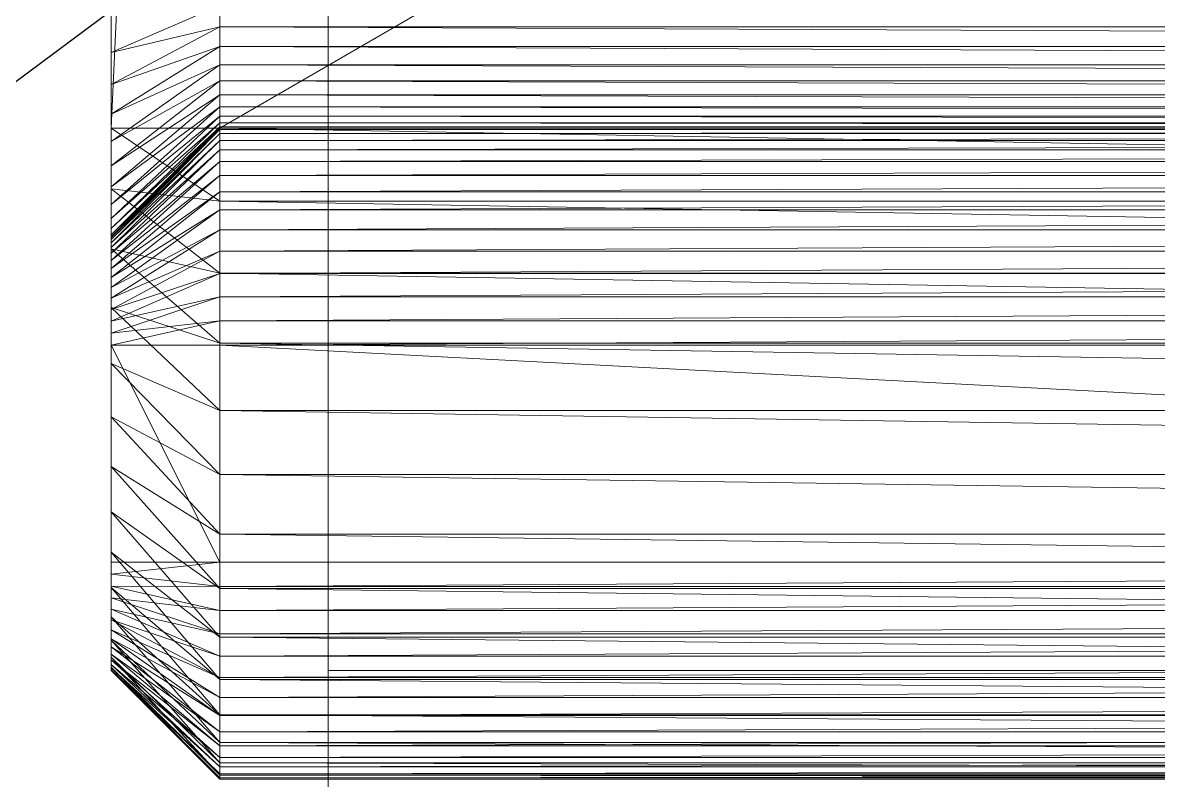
# Model space of a CAD drawing. Header units: millimetres. Extents: x 0 to 420, y 0 to 297.
# Drawn here: x 79.824 to 80.478, y 259.859 to 260.295 of the extents above; entities that cross this region are included whole.
import ezdxf

# ---------------------------------------------------------------- set-up
doc = ezdxf.new("R2010")
doc.units = ezdxf.units.MM
doc.layers.add('1', color=7, linetype='Continuous', true_color=0xffffff)
doc.layers.add('171', color=7, linetype='Continuous', true_color=0xffffff)
doc.dimstyles.get("Standard").update_dxf_attribs({"dimtxt": 0.18, "dimasz": 0.18, "dimexe": 0.18, "dimexo": 0.0625, "dimgap": 0.09, "dimtad": 0, "dimtih": 1, "dimtoh": 1, "dimdec": 4, "dimzin": 0, "dimdsep": 46, "dimtxsty": 'Standard', "dimcen": 0.09, "dimadec": 0, "dimazin": 0, "dimtfac": 1, "dimtdec": 4, "dimtofl": 0, "dimtmove": 0, "dimatfit": 3, "dimfxl": 1, "dimtolj": 1, "dimtzin": 0, "dimarcsym": 0})

msp = doc.modelspace()

# ---------------------------------------------------------------- linework, layer by layer
at = {"layer": '1', "color": 3, "linetype": 'Continuous', "lineweight": 18}
for p, q in [((79.875, 261.60937), (79.875, 260.23437)), ((79.875, 260.23437), (79.875, 261.60937)), ((79.9375, 261.60937), (79.875, 260.23437)), ((79.875, 260.23437), (79.9375, 261.60937)), ((79.9375, 260.23437), (79.9375, 261.60937)), ((82.3125, 261.60937), (79.9375, 260.23437)), ((79.9375, 260.23437), (82.3125, 261.60937)), ((79.9375, 261.60937), (79.9375, 260.23437)), ((79.875, 260.23437), (79.875, 261.06584)), ((79.875, 261.06584), (79.875, 260.23437)), ((79.875, 260.23437), (79.875, 261.02289)), ((79.875, 261.02289), (79.875, 260.23437)), ((79.875, 260.23437), (79.875, 260.98112)), ((79.875, 260.19939), (79.875, 260.98112)), ((79.875, 260.98112), (79.875, 260.23437)), ((79.875, 260.16484), (79.875, 260.98112)), ((79.875, 260.98112), (79.875, 260.19939)), ((79.875, 260.13116), (79.875, 260.98112)), ((79.875, 260.98112), (79.875, 260.16484)), ((79.875, 260.09879), (79.875, 260.98112)), ((79.875, 260.98112), (79.875, 260.13116)), ((79.875, 260.98112), (79.875, 260.06811)), ((79.875, 260.06811), (79.875, 260.98112)), ((79.875, 260.98112), (79.875, 260.09879)), ((79.875, 260.94108), (79.875, 260.27802)), ((79.875, 260.94108), (79.875, 260.25962)), ((79.875, 260.27802), (79.875, 260.94108)), ((79.875, 260.94108), (79.875, 260.24247)), ((79.875, 260.25962), (79.875, 260.94108)), ((79.875, 260.24247), (79.875, 260.94108)), ((79.875, 260.06811), (79.875, 260.94108)), ((79.875, 260.03953), (79.875, 260.94108)), ((79.875, 260.94108), (79.875, 260.06811)), ((79.875, 260.0134), (79.875, 260.94108)), ((79.875, 260.94108), (79.875, 260.03953)), ((79.875, 259.99005), (79.875, 260.94108)), ((79.875, 260.94108), (79.875, 260.0134)), ((79.875, 259.96977), (79.875, 260.94108)), ((79.875, 260.94108), (79.875, 259.99005)), ((79.875, 259.95282), (79.875, 260.94108)), ((79.875, 260.94108), (79.875, 259.96977)), ((79.875, 259.93941), (79.875, 260.94108)), ((79.875, 260.94108), (79.875, 259.95282)), ((79.875, 259.92971), (79.875, 260.94108)), ((79.875, 260.94108), (79.875, 259.93941)), ((79.875, 259.92384), (79.875, 260.94108)), ((79.875, 260.94108), (79.875, 259.92971)), ((79.875, 260.94108), (79.875, 259.92384)), ((79.875, 260.90331), (79.875, 260.24247)), ((79.875, 259.92384), (79.875, 260.90331)), ((79.875, 259.92187), (79.875, 260.90331)), ((79.875, 260.90331), (79.875, 259.92384)), ((79.875, 260.90331), (79.875, 259.92187)), ((79.875, 260.90331), (79.875, 259.92187)), ((79.875, 260.24247), (79.875, 260.90331)), ((79.875, 259.92187), (79.875, 260.90331)), ((79.875, 259.92187), (79.875, 260.86833)), ((79.875, 260.86833), (79.875, 259.92187)), ((79.875, 260.86833), (79.875, 259.92187)), ((79.875, 259.92187), (79.875, 260.86833)), ((79.875, 259.92187), (79.875, 260.83661)), ((79.875, 260.83661), (79.875, 259.92187)), ((79.875, 259.92187), (79.875, 260.83661)), ((79.875, 260.83661), (79.875, 259.92187)), ((79.875, 259.92187), (79.875, 260.80858)), ((79.875, 260.80858), (79.875, 259.92187)), ((79.875, 259.92187), (79.875, 260.80858)), ((79.875, 260.80858), (79.875, 259.92187)), ((79.875, 259.92187), (79.875, 260.78462)), ((79.875, 260.78462), (79.875, 259.92187)), ((79.875, 259.92187), (79.875, 260.78462)), ((79.875, 260.78462), (79.875, 259.92187)), ((79.875, 259.92187), (79.875, 260.76504)), ((79.875, 260.76504), (79.875, 259.92187)), ((79.875, 259.92187), (79.875, 260.76504)), ((79.875, 260.76504), (79.875, 259.92187)), ((79.875, 260.75013), (79.875, 259.92187)), ((79.875, 259.92187), (79.875, 260.75013)), ((79.875, 260.75013), (79.875, 259.92187)), ((79.875, 259.92187), (79.875, 260.75013)), ((79.875, 259.92187), (79.875, 260.74007)), ((79.875, 260.74007), (79.875, 259.92187)), ((79.875, 259.92187), (79.875, 260.74007)), ((79.875, 260.74007), (79.875, 259.92187)), ((79.875, 259.92187), (79.875, 260.73501)), ((79.875, 259.92187), (79.875, 260.73501)), ((79.875, 260.73501), (79.875, 259.92187)), ((79.875, 259.92187), (79.875, 260.73501)), ((79.875, 260.73501), (79.875, 259.92187)), ((79.875, 260.73501), (79.875, 259.92187)), ((79.9375, 260.30514), (79.875, 260.27802)), ((79.875, 260.27802), (79.9375, 260.30514)), ((79.9375, 260.30514), (79.9375, 260.29287)), ((79.9375, 260.29287), (79.9375, 260.30514)), ((79.875, 260.29745), (79.875, 260.27802)), ((79.875, 260.27802), (79.875, 260.29745)), ((79.875, 260.27802), (79.9375, 260.29287)), ((79.9375, 260.29287), (79.875, 260.25962)), ((79.875, 260.25962), (79.9375, 260.29287)), ((79.9375, 260.29287), (79.875, 260.27802)), ((79.9375, 260.29287), (82.3125, 260.29287)), ((79.9375, 260.29287), (82.3125, 260.28144)), ((82.3125, 260.29287), (79.9375, 260.29287)), ((79.9375, 260.29287), (79.9375, 260.28144)), ((82.3125, 260.28144), (79.9375, 260.29287)), ((79.9375, 260.28144), (79.9375, 260.29287)), ((79.875, 260.25962), (79.9375, 260.28144)), ((79.9375, 260.28144), (79.875, 260.24247)), ((79.875, 260.24247), (79.9375, 260.28144)), ((79.9375, 260.28144), (79.875, 260.25962)), ((79.9375, 260.28144), (82.3125, 260.28144)), ((79.9375, 260.28144), (82.3125, 260.27099)), ((82.3125, 260.28144), (79.9375, 260.28144)), ((79.9375, 260.28144), (79.9375, 260.27099)), ((82.3125, 260.27099), (79.9375, 260.28144)), ((79.9375, 260.27099), (79.9375, 260.28144)), ((79.875, 260.27802), (79.875, 260.25962)), ((79.875, 260.25962), (79.875, 260.27802)), ((79.875, 260.24247), (79.9375, 260.27099)), ((79.9375, 260.27099), (79.875, 260.22679)), ((79.875, 260.22679), (79.9375, 260.27099)), ((79.9375, 260.27099), (79.875, 260.24247)), ((79.9375, 260.27099), (82.3125, 260.27099)), ((79.9375, 260.27099), (82.3125, 260.26165)), ((82.3125, 260.27099), (79.9375, 260.27099)), ((79.9375, 260.27099), (79.9375, 260.26165)), ((82.3125, 260.26165), (79.9375, 260.27099)), ((79.9375, 260.26165), (79.9375, 260.27099)), ((79.875, 260.22679), (79.9375, 260.26165)), ((79.9375, 260.26165), (79.875, 260.21278)), ((79.875, 260.21278), (79.9375, 260.26165)), ((79.9375, 260.26165), (79.875, 260.22679)), ((79.9375, 260.26165), (82.3125, 260.26165)), ((79.9375, 260.26165), (82.3125, 260.25353)), ((82.3125, 260.26165), (79.9375, 260.26165)), ((79.9375, 260.26165), (79.9375, 260.25353)), ((82.3125, 260.25353), (79.9375, 260.26165)), ((79.9375, 260.25353), (79.9375, 260.26165)), ((79.875, 260.25962), (79.875, 260.24247)), ((79.875, 260.24247), (79.875, 260.25962)), ((79.875, 260.21278), (79.9375, 260.25353)), ((79.9375, 260.25353), (79.875, 260.20061)), ((79.875, 260.20061), (79.9375, 260.25353)), ((79.9375, 260.25353), (79.875, 260.21278)), ((79.9375, 260.25353), (82.3125, 260.25353)), ((79.9375, 260.25353), (82.3125, 260.24675)), ((82.3125, 260.25353), (79.9375, 260.25353)), ((79.9375, 260.25353), (79.9375, 260.24675)), ((82.3125, 260.24675), (79.9375, 260.25353)), ((79.9375, 260.24675), (79.9375, 260.25353)), ((79.875, 260.20061), (79.9375, 260.24675)), ((79.9375, 260.24675), (79.875, 260.19044)), ((79.875, 260.19044), (79.9375, 260.24675)), ((79.9375, 260.24675), (79.875, 260.20061)), ((79.875, 260.24247), (79.875, 260.22679)), ((79.875, 259.92187), (79.875, 260.24247)), ((79.875, 260.24247), (79.875, 259.92187)), ((79.875, 260.22679), (79.875, 260.24247)), ((79.875, 260.19044), (79.9375, 260.24139)), ((79.9375, 260.24139), (79.875, 260.1824)), ((79.875, 260.1824), (79.9375, 260.24139)), ((79.9375, 260.24139), (79.875, 260.19044)), ((79.9375, 260.24675), (82.3125, 260.24675)), ((79.9375, 260.24675), (82.3125, 260.24139)), ((82.3125, 260.24675), (79.9375, 260.24675)), ((79.9375, 260.24675), (79.9375, 260.24139)), ((82.3125, 260.24139), (79.9375, 260.24675)), ((79.9375, 260.24139), (79.9375, 260.24675)), ((79.9375, 260.24139), (82.3125, 260.24139)), ((79.9375, 260.24139), (82.3125, 260.23751)), ((82.3125, 260.24139), (79.9375, 260.24139)), ((79.9375, 260.24139), (79.9375, 260.23751)), ((82.3125, 260.23751), (79.9375, 260.24139)), ((79.9375, 260.23751), (79.9375, 260.24139)), ((79.875, 260.1824), (79.9375, 260.23751)), ((79.9375, 260.23751), (79.875, 260.17658)), ((79.875, 260.17658), (79.9375, 260.23751)), ((79.9375, 260.23751), (79.875, 260.1824)), ((79.875, 260.17658), (79.9375, 260.23516)), ((79.9375, 260.23516), (79.875, 260.17305)), ((79.875, 260.17305), (79.9375, 260.23516)), ((79.9375, 260.23516), (79.875, 260.17658)), ((79.9375, 260.23751), (82.3125, 260.23751)), ((79.9375, 260.23751), (82.3125, 260.23516)), ((82.3125, 260.23751), (79.9375, 260.23751)), ((79.9375, 260.23751), (79.9375, 260.23516)), ((82.3125, 260.23516), (79.9375, 260.23751)), ((79.9375, 260.23516), (79.9375, 260.23751)), ((79.9375, 260.23516), (82.3125, 260.23516)), ((79.9375, 260.23516), (82.3125, 260.23437)), ((82.3125, 260.23516), (79.9375, 260.23516)), ((79.9375, 260.23516), (79.9375, 260.23437)), ((82.3125, 260.23437), (79.9375, 260.23516)), ((79.9375, 260.23437), (79.9375, 260.23516)), ((79.9375, 260.23437), (79.875, 260.23437)), ((79.875, 260.23437), (79.875, 260.19939)), ((79.875, 260.23437), (79.9375, 260.19239)), ((79.875, 260.19939), (79.875, 260.23437)), ((79.9375, 260.19239), (79.875, 260.23437)), ((79.875, 260.23437), (79.9375, 260.23437)), ((79.875, 260.17305), (79.9375, 260.23437)), ((79.875, 260.17187), (79.9375, 260.23437)), ((79.9375, 260.23437), (79.875, 260.17187)), ((79.875, 260.17187), (79.9375, 260.23437)), ((79.9375, 260.23437), (79.875, 260.17187)), ((79.875, 260.17187), (79.9375, 260.23437)), ((79.9375, 260.23437), (79.875, 260.17305)), ((79.875, 260.17148), (79.9375, 260.23437)), ((79.9375, 260.23437), (79.875, 260.17187)), ((79.9375, 260.23437), (79.875, 260.17148)), ((79.875, 260.17148), (79.9375, 260.23359)), ((79.875, 260.17031), (79.9375, 260.23359)), ((79.9375, 260.23359), (79.875, 260.17148)), ((79.9375, 260.23359), (79.875, 260.17031)), ((79.875, 260.17031), (79.9375, 260.23124)), ((79.875, 260.16837), (79.9375, 260.23124)), ((79.9375, 260.23124), (79.875, 260.17031)), ((79.9375, 260.23124), (79.875, 260.16837)), ((82.3125, 260.23437), (79.9375, 260.23437)), ((79.9375, 260.23437), (82.3125, 260.23437)), ((79.9375, 260.23437), (80.85, 260.23437)), ((80.85186, 260.23437), (79.9375, 260.23437)), ((79.9375, 260.23437), (80.85186, 260.23437)), ((80.85, 260.23437), (79.9375, 260.23437)), ((79.9375, 260.23437), (80.9875, 260.23437)), ((81.01608, 260.23437), (79.9375, 260.23437)), ((79.9375, 260.23437), (80.96078, 260.23437)), ((80.9875, 260.23437), (79.9375, 260.23437)), ((79.9375, 260.23437), (80.93628, 260.23437)), ((80.96078, 260.23437), (79.9375, 260.23437)), ((79.9375, 260.23437), (80.91434, 260.23437)), ((80.93628, 260.23437), (79.9375, 260.23437)), ((79.9375, 260.23437), (80.89524, 260.23437)), ((80.91434, 260.23437), (79.9375, 260.23437)), ((79.9375, 260.23437), (80.87925, 260.23437)), ((80.89524, 260.23437), (79.9375, 260.23437)), ((79.9375, 260.23437), (80.86658, 260.23437)), ((80.87925, 260.23437), (79.9375, 260.23437)), ((79.9375, 260.23437), (80.85741, 260.23437)), ((80.86658, 260.23437), (79.9375, 260.23437)), ((79.9375, 260.23437), (80.85186, 260.23437)), ((80.85741, 260.23437), (79.9375, 260.23437)), ((79.9375, 260.23437), (81.10901, 260.23437)), ((82.3125, 260.23437), (79.9375, 260.23437)), ((79.9375, 260.23437), (81.07725, 260.23437)), ((81.10901, 260.23437), (79.9375, 260.23437)), ((79.9375, 260.23437), (81.04613, 260.23437)), ((81.07725, 260.23437), (79.9375, 260.23437)), ((79.9375, 260.23437), (81.01608, 260.23437)), ((81.04613, 260.23437), (79.9375, 260.23437)), ((79.9375, 260.23437), (80.89524, 260.23437)), ((80.87925, 260.23437), (79.9375, 260.23437)), ((79.9375, 260.23437), (80.91434, 260.23437)), ((80.89524, 260.23437), (79.9375, 260.23437)), ((79.9375, 260.23437), (80.93628, 260.23437)), ((80.91434, 260.23437), (79.9375, 260.23437)), ((79.9375, 260.23437), (80.96078, 260.23437)), ((80.93628, 260.23437), (79.9375, 260.23437)), ((79.9375, 260.23437), (80.9875, 260.23437)), ((80.96078, 260.23437), (79.9375, 260.23437)), ((79.9375, 260.23437), (81.01608, 260.23437)), ((80.9875, 260.23437), (79.9375, 260.23437)), ((79.9375, 260.23437), (80.85186, 260.23437)), ((80.85186, 260.23437), (79.9375, 260.23437)), ((79.9375, 260.23437), (80.85741, 260.23437)), ((80.85186, 260.23437), (79.9375, 260.23437)), ((79.9375, 260.23437), (80.86658, 260.23437)), ((80.85741, 260.23437), (79.9375, 260.23437)), ((79.9375, 260.23437), (80.87925, 260.23437)), ((80.86658, 260.23437), (79.9375, 260.23437)), ((79.9375, 260.23437), (81.04613, 260.23437)), ((81.01608, 260.23437), (79.9375, 260.23437)), ((79.9375, 260.23437), (81.07725, 260.23437)), ((81.04613, 260.23437), (79.9375, 260.23437)), ((79.9375, 260.23437), (81.10901, 260.23437)), ((81.07725, 260.23437), (79.9375, 260.23437)), ((79.9375, 260.23437), (81.125, 260.23437)), ((81.10901, 260.23437), (79.9375, 260.23437)), ((79.9375, 260.23437), (82.3125, 260.23437)), ((81.125, 260.23437), (79.9375, 260.23437)), ((82.3125, 260.23437), (79.9375, 260.23359)), ((79.9375, 260.23359), (82.3125, 260.23437)), ((79.9375, 260.23437), (79.9375, 260.23359)), ((82.3125, 260.23437), (79.9375, 260.23437)), ((82.3125, 260.19239), (79.9375, 260.23437)), ((79.9375, 260.23437), (82.3125, 260.23437)), ((79.9375, 260.23437), (79.9375, 260.19239)), ((79.9375, 260.19239), (79.9375, 260.23437)), ((79.9375, 260.23437), (82.3125, 260.19239)), ((79.9375, 260.23359), (79.9375, 260.23437)), ((79.9375, 260.23359), (82.3125, 260.23359)), ((82.3125, 260.23359), (79.9375, 260.23124)), ((79.9375, 260.23124), (82.3125, 260.23359)), ((79.9375, 260.23359), (79.9375, 260.23124)), ((82.3125, 260.23359), (79.9375, 260.23359)), ((79.9375, 260.23124), (79.9375, 260.23359)), ((79.9375, 260.23124), (82.3125, 260.23124)), ((82.3125, 260.23124), (79.9375, 260.22736)), ((79.9375, 260.22736), (82.3125, 260.23124)), ((79.9375, 260.23124), (79.9375, 260.22736)), ((82.3125, 260.23124), (79.9375, 260.23124)), ((79.9375, 260.22736), (79.9375, 260.23124)), ((79.875, 260.16837), (79.9375, 260.22736)), ((79.875, 260.16569), (79.9375, 260.22736)), ((79.9375, 260.22736), (79.875, 260.16837)), ((79.9375, 260.22736), (79.875, 260.16569)), ((79.875, 260.22679), (79.875, 260.21278)), ((79.875, 259.92187), (79.875, 260.22679)), ((79.875, 260.22679), (79.875, 259.92187)), ((79.875, 260.21278), (79.875, 260.22679)), ((79.875, 260.16569), (79.9375, 260.222)), ((79.875, 260.1623), (79.9375, 260.222)), ((79.9375, 260.222), (79.875, 260.16569)), ((79.9375, 260.222), (79.875, 260.1623)), ((79.9375, 260.22736), (82.3125, 260.22736)), ((82.3125, 260.22736), (79.9375, 260.222)), ((79.9375, 260.222), (82.3125, 260.22736)), ((79.9375, 260.22736), (79.9375, 260.222)), ((82.3125, 260.22736), (79.9375, 260.22736)), ((79.9375, 260.222), (79.9375, 260.22736)), ((79.9375, 260.222), (82.3125, 260.222)), ((82.3125, 260.222), (79.9375, 260.21522)), ((79.9375, 260.21522), (82.3125, 260.222)), ((79.9375, 260.222), (79.9375, 260.21522)), ((82.3125, 260.222), (79.9375, 260.222)), ((79.9375, 260.21522), (79.9375, 260.222)), ((79.875, 260.1623), (79.9375, 260.21522)), ((79.875, 260.15824), (79.9375, 260.21522)), ((79.9375, 260.21522), (79.875, 260.1623)), ((79.9375, 260.21522), (79.875, 260.15824)), ((79.9375, 260.21522), (82.3125, 260.21522)), ((82.3125, 260.21522), (79.9375, 260.2071)), ((79.9375, 260.2071), (82.3125, 260.21522)), ((79.9375, 260.21522), (79.9375, 260.2071)), ((82.3125, 260.21522), (79.9375, 260.21522)), ((79.9375, 260.2071), (79.9375, 260.21522)), ((79.875, 260.21278), (79.875, 260.20061)), ((79.875, 259.92187), (79.875, 260.21278)), ((79.875, 260.21278), (79.875, 259.92187)), ((79.875, 260.20061), (79.875, 260.21278)), ((79.875, 260.15824), (79.9375, 260.2071)), ((79.875, 260.15357), (79.9375, 260.2071)), ((79.9375, 260.2071), (79.875, 260.15824)), ((79.9375, 260.2071), (79.875, 260.15357)), ((79.9375, 260.2071), (82.3125, 260.2071)), ((82.3125, 260.2071), (79.9375, 260.19776)), ((79.9375, 260.19776), (82.3125, 260.2071)), ((79.9375, 260.2071), (79.9375, 260.19776)), ((82.3125, 260.2071), (79.9375, 260.2071)), ((79.9375, 260.19776), (79.9375, 260.2071)), ((79.875, 260.20061), (79.875, 260.19044)), ((79.875, 259.92187), (79.875, 260.20061)), ((79.875, 260.20061), (79.875, 259.92187)), ((79.875, 260.19044), (79.875, 260.20061)), ((79.9375, 260.19239), (79.875, 260.19939)), ((79.875, 260.19939), (79.875, 260.16484)), ((79.875, 260.19939), (79.9375, 260.15093)), ((79.875, 260.16484), (79.875, 260.19939)), ((79.9375, 260.15093), (79.875, 260.19939)), ((79.875, 260.19939), (79.9375, 260.19239)), ((79.875, 260.15357), (79.9375, 260.19776)), ((79.875, 260.14834), (79.9375, 260.19776)), ((79.9375, 260.19776), (79.875, 260.15357)), ((79.9375, 260.19776), (79.875, 260.14834)), ((79.9375, 260.19776), (82.3125, 260.19776)), ((82.3125, 260.19776), (79.9375, 260.18731)), ((79.9375, 260.18731), (82.3125, 260.19776)), ((79.9375, 260.19776), (79.9375, 260.18731)), ((82.3125, 260.19776), (79.9375, 260.19776)), ((79.9375, 260.18731), (79.9375, 260.19776)), ((79.875, 260.19044), (79.875, 260.1824)), ((79.875, 259.92187), (79.875, 260.19044)), ((79.875, 260.19044), (79.875, 259.92187)), ((79.875, 260.1824), (79.875, 260.19044)), ((82.3125, 260.19239), (79.9375, 260.19239)), ((82.3125, 260.15093), (79.9375, 260.19239)), ((79.9375, 260.19239), (82.3125, 260.19239)), ((79.9375, 260.19239), (79.9375, 260.15093)), ((79.9375, 260.15093), (79.9375, 260.19239)), ((79.9375, 260.19239), (82.3125, 260.15093)), ((79.875, 260.14834), (79.9375, 260.18731)), ((79.875, 260.14263), (79.9375, 260.18731)), ((79.9375, 260.18731), (79.875, 260.14834)), ((79.9375, 260.18731), (79.875, 260.14263)), ((79.875, 260.1824), (79.875, 260.17658)), ((79.875, 259.92187), (79.875, 260.1824)), ((79.875, 260.1824), (79.875, 259.92187)), ((79.875, 260.17658), (79.875, 260.1824)), ((79.9375, 260.18731), (82.3125, 260.18731)), ((82.3125, 260.18731), (79.9375, 260.17588)), ((79.9375, 260.17588), (82.3125, 260.18731)), ((79.9375, 260.18731), (79.9375, 260.17588)), ((82.3125, 260.18731), (79.9375, 260.18731)), ((79.9375, 260.17588), (79.9375, 260.18731)), ((79.875, 260.17658), (79.875, 260.17305)), ((79.875, 259.92187), (79.875, 260.17658)), ((79.875, 260.17658), (79.875, 259.92187)), ((79.875, 260.17305), (79.875, 260.17658)), ((79.875, 260.14263), (79.9375, 260.17588)), ((79.875, 260.13649), (79.9375, 260.17588)), ((79.9375, 260.17588), (79.875, 260.14263)), ((79.9375, 260.17588), (79.875, 260.13649)), ((79.9375, 260.17588), (82.3125, 260.17588)), ((82.3125, 260.17588), (79.9375, 260.16361)), ((79.9375, 260.16361), (82.3125, 260.17588)), ((79.9375, 260.17588), (79.9375, 260.16361)), ((82.3125, 260.17588), (79.9375, 260.17588)), ((79.9375, 260.16361), (79.9375, 260.17588)), ((79.875, 260.17305), (79.875, 260.17187)), ((79.875, 259.92187), (79.875, 260.17305)), ((79.875, 260.17305), (79.875, 259.92187)), ((79.875, 260.17187), (79.875, 260.17305)), ((79.875, 260.17187), (79.875, 260.17148)), ((79.875, 260.17187), (79.875, 260.13649)), ((79.875, 260.17148), (79.875, 260.17187)), ((79.875, 260.17187), (79.875, 260.13002)), ((79.875, 260.13649), (79.875, 260.17187)), ((79.875, 260.17187), (79.875, 260.12328)), ((79.875, 260.13002), (79.875, 260.17187)), ((79.875, 260.17187), (79.875, 260.11637)), ((79.875, 260.12328), (79.875, 260.17187)), ((79.875, 260.17187), (79.875, 260.10937)), ((79.875, 260.11637), (79.875, 260.17187)), ((79.875, 260.17187), (79.875, 259.98437)), ((79.875, 260.10937), (79.875, 260.17187)), ((79.875, 259.92187), (79.875, 260.17187)), ((79.875, 259.92187), (79.875, 260.17187)), ((79.875, 260.17187), (79.875, 259.92187)), ((79.875, 260.17187), (79.875, 259.92187)), ((79.875, 259.98437), (79.875, 260.17187)), ((79.875, 259.92187), (79.875, 260.17187)), ((79.875, 260.17187), (79.875, 259.92187)), ((79.875, 260.17148), (79.875, 260.17031)), ((79.875, 260.17148), (79.875, 260.13649)), ((79.875, 260.17031), (79.875, 260.17148)), ((79.875, 260.13649), (79.875, 260.17148)), ((79.875, 260.17031), (79.875, 260.16837)), ((79.875, 260.13649), (79.875, 260.17031)), ((79.875, 260.17031), (79.875, 260.13649)), ((79.875, 260.16837), (79.875, 260.17031)), ((79.875, 260.16837), (79.875, 260.16569)), ((79.875, 260.13649), (79.875, 260.16837)), ((79.875, 260.16837), (79.875, 260.13649)), ((79.875, 260.16569), (79.875, 260.16837)), ((79.875, 260.16569), (79.875, 260.1623)), ((79.875, 260.13649), (79.875, 260.16569)), ((79.875, 260.16569), (79.875, 260.13649)), ((79.875, 260.1623), (79.875, 260.16569)), ((79.9375, 260.15093), (79.875, 260.16484)), ((79.875, 260.16484), (79.875, 260.13116)), ((79.875, 260.16484), (79.9375, 260.11052)), ((79.875, 260.13116), (79.875, 260.16484)), ((79.9375, 260.11052), (79.875, 260.16484)), ((79.875, 260.16484), (79.9375, 260.15093)), ((79.875, 260.13649), (79.9375, 260.16361)), ((79.875, 260.13002), (79.9375, 260.16361)), ((79.9375, 260.16361), (79.875, 260.13649)), ((79.9375, 260.16361), (79.875, 260.13002)), ((79.9375, 260.16361), (82.3125, 260.16361)), ((82.3125, 260.16361), (79.9375, 260.15066)), ((79.9375, 260.15066), (82.3125, 260.16361)), ((79.9375, 260.16361), (79.9375, 260.15066)), ((82.3125, 260.16361), (79.9375, 260.16361)), ((79.9375, 260.15066), (79.9375, 260.16361)), ((79.875, 260.1623), (79.875, 260.15824)), ((79.875, 260.13649), (79.875, 260.1623)), ((79.875, 260.1623), (79.875, 260.13649)), ((79.875, 260.15824), (79.875, 260.1623)), ((79.875, 260.15824), (79.875, 260.15357)), ((79.875, 260.13649), (79.875, 260.15824)), ((79.875, 260.15824), (79.875, 260.13649)), ((79.875, 260.15357), (79.875, 260.15824)), ((79.875, 260.15357), (79.875, 260.14834)), ((79.875, 260.15357), (79.875, 260.14263)), ((79.875, 260.14834), (79.875, 260.15357)), ((79.875, 260.13649), (79.875, 260.15357)), ((79.875, 260.15357), (79.875, 260.13649)), ((79.875, 260.14263), (79.875, 260.15357)), ((79.875, 260.13002), (79.9375, 260.15066)), ((79.875, 260.12328), (79.9375, 260.15066)), ((79.9375, 260.15066), (79.875, 260.13002)), ((79.9375, 260.15066), (79.875, 260.12328)), ((82.3125, 260.15093), (79.9375, 260.15093)), ((82.3125, 260.11052), (79.9375, 260.15093)), ((79.9375, 260.15093), (82.3125, 260.15093)), ((79.9375, 260.15093), (79.9375, 260.11052)), ((79.9375, 260.11052), (79.9375, 260.15093)), ((79.9375, 260.15093), (82.3125, 260.11052)), ((79.9375, 260.15066), (82.3125, 260.15066)), ((82.3125, 260.15066), (79.9375, 260.13719)), ((79.9375, 260.13719), (82.3125, 260.15066)), ((79.9375, 260.15066), (79.9375, 260.13719)), ((82.3125, 260.15066), (79.9375, 260.15066)), ((79.9375, 260.13719), (79.9375, 260.15066)), ((79.875, 260.14834), (79.875, 260.14263)), ((79.875, 260.14263), (79.875, 260.14834)), ((79.875, 260.14263), (79.875, 260.13649)), ((79.875, 260.13649), (79.875, 260.14263)), ((79.875, 260.12328), (79.9375, 260.13719)), ((79.875, 260.11637), (79.9375, 260.13719)), ((79.9375, 260.13719), (79.875, 260.12328)), ((79.9375, 260.13719), (79.875, 260.11637)), ((79.875, 260.13649), (79.875, 260.13002)), ((79.875, 260.13002), (79.875, 260.13649)), ((79.9375, 260.13719), (82.3125, 260.13719)), ((82.3125, 260.13719), (79.9375, 260.12337)), ((79.9375, 260.12337), (82.3125, 260.13719)), ((79.9375, 260.13719), (79.9375, 260.12337)), ((82.3125, 260.13719), (79.9375, 260.13719)), ((79.9375, 260.12337), (79.9375, 260.13719)), ((79.9375, 260.11052), (79.875, 260.13116)), ((79.875, 260.13116), (79.875, 260.09879)), ((79.875, 260.13116), (79.9375, 260.07167)), ((79.875, 260.09879), (79.875, 260.13116)), ((79.9375, 260.07167), (79.875, 260.13116)), ((79.875, 260.13116), (79.9375, 260.11052)), ((79.875, 260.13002), (79.875, 260.12328)), ((79.875, 260.12328), (79.875, 260.13002)), ((79.875, 260.11637), (79.9375, 260.12337)), ((79.875, 260.10937), (79.9375, 260.12337)), ((79.9375, 260.12337), (79.875, 260.11637)), ((79.9375, 260.12337), (79.875, 260.10937)), ((79.875, 260.12328), (79.875, 260.11637)), ((79.875, 260.11637), (79.875, 260.12328)), ((79.9375, 260.12337), (82.3125, 260.12337)), ((82.3125, 260.12337), (79.9375, 260.10937)), ((79.9375, 260.10937), (82.3125, 260.12337)), ((79.9375, 260.12337), (79.9375, 260.10937)), ((82.3125, 260.12337), (79.9375, 260.12337)), ((79.9375, 260.10937), (79.9375, 260.12337)), ((79.875, 260.11637), (79.875, 260.10937)), ((79.875, 260.10937), (79.875, 260.11637)), ((82.3125, 260.11052), (79.9375, 260.11052)), ((82.3125, 260.07167), (79.9375, 260.11052)), ((79.9375, 260.11052), (82.3125, 260.11052)), ((79.9375, 260.11052), (79.9375, 260.07167)), ((79.9375, 260.07167), (79.9375, 260.11052)), ((79.9375, 260.11052), (82.3125, 260.07167)), ((79.875, 260.10937), (79.9375, 260.10937)), ((79.875, 260.10937), (79.9375, 259.98437)), ((79.9375, 260.10937), (79.875, 260.10937)), ((79.875, 260.10937), (79.875, 259.98437)), ((79.9375, 259.98437), (79.875, 260.10937)), ((79.875, 259.98437), (79.875, 260.10937)), ((79.9375, 260.10937), (82.3125, 260.10937)), ((79.9375, 260.10937), (82.3125, 259.98437)), ((82.3125, 260.10937), (79.9375, 260.10937)), ((79.9375, 259.98437), (79.9375, 260.10937)), ((79.9375, 260.10937), (79.9375, 259.98437)), ((82.3125, 259.98437), (79.9375, 260.10937)), ((79.9375, 260.07167), (79.875, 260.09879)), ((79.875, 260.09879), (79.875, 260.06811)), ((79.875, 260.09879), (79.9375, 260.03486)), ((79.875, 260.06811), (79.875, 260.09879)), ((79.9375, 260.03486), (79.875, 260.09879)), ((79.875, 260.09879), (79.9375, 260.07167)), ((82.3125, 260.07167), (79.9375, 260.07167)), ((82.3125, 260.03486), (79.9375, 260.07167)), ((79.9375, 260.07167), (82.3125, 260.07167)), ((79.9375, 260.07167), (79.9375, 260.03486)), ((79.9375, 260.03486), (79.9375, 260.07167)), ((79.9375, 260.07167), (82.3125, 260.03486)), ((79.875, 260.06811), (79.875, 260.03953)), ((79.9375, 260.03486), (79.875, 260.06811)), ((79.875, 260.06811), (79.9375, 260.00057)), ((79.875, 260.03953), (79.875, 260.06811)), ((79.9375, 260.00057), (79.875, 260.06811)), ((79.875, 260.06811), (79.9375, 260.03486)), ((79.875, 260.03953), (79.875, 260.0134)), ((79.9375, 260.00057), (79.875, 260.03953)), ((79.875, 260.03953), (79.9375, 259.96921)), ((79.875, 260.0134), (79.875, 260.03953)), ((79.9375, 259.96921), (79.875, 260.03953)), ((79.875, 260.03953), (79.9375, 260.00057)), ((82.3125, 260.03486), (79.9375, 260.03486)), ((82.3125, 260.00057), (79.9375, 260.03486)), ((79.9375, 260.03486), (82.3125, 260.03486)), ((79.9375, 260.03486), (79.9375, 260.00057)), ((79.9375, 260.00057), (79.9375, 260.03486)), ((79.9375, 260.03486), (82.3125, 260.00057)), ((79.875, 260.0134), (79.875, 259.99005)), ((79.9375, 259.96921), (79.875, 260.0134)), ((79.875, 260.0134), (79.9375, 259.94119)), ((79.875, 259.99005), (79.875, 260.0134)), ((79.9375, 259.94119), (79.875, 260.0134)), ((79.875, 260.0134), (79.9375, 259.96921)), ((82.3125, 260.00057), (79.9375, 260.00057)), ((82.3125, 259.96921), (79.9375, 260.00057)), ((79.9375, 260.00057), (82.3125, 260.00057)), ((79.9375, 260.00057), (79.9375, 259.96921)), ((79.9375, 259.96921), (79.9375, 260.00057)), ((79.9375, 260.00057), (82.3125, 259.96921)), ((79.875, 259.99005), (79.875, 259.96977)), ((79.9375, 259.94119), (79.875, 259.99005)), ((79.875, 259.99005), (79.9375, 259.91685)), ((79.875, 259.96977), (79.875, 259.99005)), ((79.9375, 259.91685), (79.875, 259.99005)), ((79.875, 259.99005), (79.9375, 259.94119)), ((79.875, 259.98437), (79.9375, 259.98437)), ((79.875, 259.97738), (79.9375, 259.98437)), ((79.875, 259.98437), (79.875, 259.97738)), ((79.9375, 259.98437), (79.875, 259.98437)), ((79.9375, 259.98437), (79.875, 259.97738)), ((79.875, 259.92187), (79.875, 259.98437)), ((79.875, 259.98437), (79.875, 259.92187)), ((79.875, 259.97738), (79.875, 259.98437)), ((79.9375, 259.98437), (82.3125, 259.98437)), ((79.9375, 259.97038), (79.9375, 259.98437)), ((82.3125, 259.98437), (79.9375, 259.97038)), ((79.9375, 259.97038), (82.3125, 259.98437)), ((79.9375, 259.98437), (79.9375, 259.97038)), ((82.3125, 259.98437), (79.9375, 259.98437)), ((79.875, 259.97738), (79.9375, 259.97038)), ((79.9375, 259.97038), (79.875, 259.97738)), ((79.875, 259.97738), (79.875, 259.97047)), ((79.875, 259.92187), (79.875, 259.97738)), ((79.875, 259.97738), (79.875, 259.92187)), ((79.875, 259.97047), (79.875, 259.97738)), ((79.875, 259.97047), (79.9375, 259.97038)), ((79.875, 259.97047), (79.9375, 259.95656)), ((79.9375, 259.97038), (79.875, 259.97047)), ((79.9375, 259.95656), (79.875, 259.97047)), ((79.875, 259.97047), (79.875, 259.96373)), ((79.875, 259.92187), (79.875, 259.97047)), ((79.875, 259.97047), (79.875, 259.92187)), ((79.875, 259.96373), (79.875, 259.97047)), ((79.875, 259.96977), (79.875, 259.95282)), ((79.9375, 259.91685), (79.875, 259.96977)), ((79.875, 259.96977), (79.9375, 259.89651)), ((79.875, 259.95282), (79.875, 259.96977)), ((79.9375, 259.89651), (79.875, 259.96977)), ((79.875, 259.96977), (79.9375, 259.91685)), ((79.9375, 259.97038), (82.3125, 259.97038)), ((79.9375, 259.95656), (79.9375, 259.97038)), ((82.3125, 259.97038), (79.9375, 259.95656)), ((79.9375, 259.95656), (82.3125, 259.97038)), ((79.9375, 259.97038), (79.9375, 259.95656)), ((82.3125, 259.97038), (79.9375, 259.97038)), ((82.3125, 259.96921), (79.9375, 259.96921)), ((82.3125, 259.94119), (79.9375, 259.96921)), ((79.9375, 259.96921), (82.3125, 259.96921)), ((79.9375, 259.96921), (79.9375, 259.94119)), ((79.9375, 259.94119), (79.9375, 259.96921)), ((79.9375, 259.96921), (82.3125, 259.94119)), ((79.875, 259.96373), (79.9375, 259.95656)), ((79.875, 259.96373), (79.9375, 259.94309)), ((79.9375, 259.95656), (79.875, 259.96373)), ((79.9375, 259.94309), (79.875, 259.96373)), ((79.875, 259.96373), (79.875, 259.95726)), ((79.875, 259.92187), (79.875, 259.96373)), ((79.875, 259.96373), (79.875, 259.92187)), ((79.875, 259.95726), (79.875, 259.96373)), ((79.875, 259.95726), (79.9375, 259.94309)), ((79.875, 259.95726), (79.875, 259.94018)), ((79.875, 259.95112), (79.875, 259.95726)), ((79.875, 259.95726), (79.875, 259.93551)), ((79.875, 259.94018), (79.875, 259.95726)), ((79.875, 259.95726), (79.875, 259.93145)), ((79.875, 259.93551), (79.875, 259.95726)), ((79.875, 259.95726), (79.9375, 259.93014)), ((79.9375, 259.94309), (79.875, 259.95726)), ((79.9375, 259.93014), (79.875, 259.95726)), ((79.875, 259.95726), (79.875, 259.95112)), ((79.875, 259.95726), (79.875, 259.92806)), ((79.875, 259.93145), (79.875, 259.95726)), ((79.875, 259.95726), (79.875, 259.92538)), ((79.875, 259.92806), (79.875, 259.95726)), ((79.875, 259.95726), (79.875, 259.92344)), ((79.875, 259.92538), (79.875, 259.95726)), ((79.875, 259.95726), (79.875, 259.92227)), ((79.875, 259.92344), (79.875, 259.95726)), ((79.875, 259.92187), (79.875, 259.95726)), ((79.875, 259.95726), (79.875, 259.92187)), ((79.875, 259.92227), (79.875, 259.95726)), ((79.9375, 259.95656), (82.3125, 259.95656)), ((79.9375, 259.94309), (79.9375, 259.95656)), ((82.3125, 259.95656), (79.9375, 259.94309)), ((79.9375, 259.94309), (82.3125, 259.95656)), ((79.9375, 259.95656), (79.9375, 259.94309)), ((82.3125, 259.95656), (79.9375, 259.95656)), ((79.875, 259.95282), (79.875, 259.93941)), ((79.9375, 259.89651), (79.875, 259.95282)), ((79.875, 259.95282), (79.9375, 259.88042)), ((79.875, 259.93941), (79.875, 259.95282)), ((79.9375, 259.88042), (79.875, 259.95282)), ((79.875, 259.95282), (79.9375, 259.89651)), ((79.875, 259.95112), (79.875, 259.94018)), ((79.875, 259.94541), (79.875, 259.95112)), ((79.875, 259.94018), (79.875, 259.95112)), ((79.875, 259.95112), (79.9375, 259.93014)), ((79.875, 259.95112), (79.9375, 259.91787)), ((79.9375, 259.93014), (79.875, 259.95112)), ((79.9375, 259.91787), (79.875, 259.95112)), ((79.875, 259.95112), (79.875, 259.94541)), ((79.875, 259.94018), (79.875, 259.94541)), ((79.875, 259.94541), (79.9375, 259.91787)), ((79.875, 259.94541), (79.9375, 259.90644)), ((79.9375, 259.91787), (79.875, 259.94541)), ((79.9375, 259.90644), (79.875, 259.94541)), ((79.875, 259.94541), (79.875, 259.94018)), ((79.875, 259.93551), (79.875, 259.94018)), ((79.875, 259.94018), (79.9375, 259.90644)), ((79.875, 259.94018), (79.9375, 259.89599)), ((79.9375, 259.90644), (79.875, 259.94018)), ((79.9375, 259.89599), (79.875, 259.94018)), ((79.875, 259.94018), (79.875, 259.93551)), ((79.9375, 259.94309), (82.3125, 259.94309)), ((79.9375, 259.93014), (79.9375, 259.94309)), ((82.3125, 259.94309), (79.9375, 259.93014)), ((79.9375, 259.93014), (82.3125, 259.94309)), ((79.9375, 259.94309), (79.9375, 259.93014)), ((82.3125, 259.94309), (79.9375, 259.94309)), ((82.3125, 259.94119), (79.9375, 259.94119)), ((82.3125, 259.91685), (79.9375, 259.94119)), ((79.9375, 259.94119), (82.3125, 259.94119)), ((79.9375, 259.94119), (79.9375, 259.91685)), ((79.9375, 259.91685), (79.9375, 259.94119)), ((79.9375, 259.94119), (82.3125, 259.91685)), ((79.875, 259.93941), (79.875, 259.92971)), ((79.9375, 259.88042), (79.875, 259.93941)), ((79.875, 259.93941), (79.9375, 259.86878)), ((79.875, 259.92971), (79.875, 259.93941)), ((79.9375, 259.86878), (79.875, 259.93941)), ((79.875, 259.93941), (79.9375, 259.88042)), ((79.875, 259.93145), (79.875, 259.93551)), ((79.875, 259.93551), (79.9375, 259.89599)), ((79.875, 259.93551), (79.9375, 259.88665)), ((79.9375, 259.89599), (79.875, 259.93551)), ((79.9375, 259.88665), (79.875, 259.93551)), ((79.875, 259.93551), (79.875, 259.93145)), ((79.875, 259.92806), (79.875, 259.93145)), ((79.875, 259.93145), (79.9375, 259.88665)), ((79.875, 259.93145), (79.9375, 259.87853)), ((79.9375, 259.88665), (79.875, 259.93145)), ((79.9375, 259.87853), (79.875, 259.93145)), ((79.875, 259.93145), (79.875, 259.92806)), ((79.875, 259.92971), (79.875, 259.92384)), ((79.9375, 259.86878), (79.875, 259.92971)), ((79.875, 259.92971), (79.9375, 259.86173)), ((79.875, 259.92384), (79.875, 259.92971)), ((79.9375, 259.86173), (79.875, 259.92971)), ((79.875, 259.92971), (79.9375, 259.86878)), ((79.875, 259.92538), (79.875, 259.92806)), ((79.875, 259.92806), (79.9375, 259.87853)), ((79.875, 259.92806), (79.9375, 259.87175)), ((79.9375, 259.87853), (79.875, 259.92806)), ((79.9375, 259.87175), (79.875, 259.92806)), ((79.875, 259.92806), (79.875, 259.92538)), ((79.9375, 259.93014), (82.3125, 259.93014)), ((79.9375, 259.91787), (79.9375, 259.93014)), ((82.3125, 259.93014), (79.9375, 259.91787)), ((79.9375, 259.91787), (82.3125, 259.93014)), ((79.9375, 259.93014), (79.9375, 259.91787)), ((82.3125, 259.93014), (79.9375, 259.93014)), ((79.875, 259.92344), (79.875, 259.92538)), ((79.875, 259.92538), (79.9375, 259.87175)), ((79.875, 259.92538), (79.9375, 259.86639)), ((79.9375, 259.87175), (79.875, 259.92538)), ((79.9375, 259.86639), (79.875, 259.92538)), ((79.875, 259.92538), (79.875, 259.92344)), ((79.875, 259.92384), (79.875, 259.92187)), ((79.9375, 259.86173), (79.875, 259.92384)), ((79.875, 259.92384), (79.9375, 259.85937)), ((79.875, 259.92187), (79.875, 259.92384)), ((79.9375, 259.85937), (79.875, 259.92384)), ((79.875, 259.92384), (79.9375, 259.86173)), ((79.875, 259.92227), (79.875, 259.92344)), ((79.875, 259.92344), (79.9375, 259.86639)), ((79.875, 259.92344), (79.9375, 259.86251)), ((79.9375, 259.86639), (79.875, 259.92344)), ((79.9375, 259.86251), (79.875, 259.92344)), ((79.875, 259.92344), (79.875, 259.92227)), ((79.875, 259.92187), (79.875, 259.92227)), ((79.875, 259.92227), (79.9375, 259.86251)), ((79.875, 259.92227), (79.9375, 259.86016)), ((79.9375, 259.86251), (79.875, 259.92227)), ((79.9375, 259.86016), (79.875, 259.92227)), ((79.875, 259.92227), (79.875, 259.92187)), ((79.875, 259.92187), (79.9375, 259.86016)), ((79.9375, 259.85937), (79.875, 259.92187)), ((79.9375, 259.85937), (79.875, 259.92187)), ((79.875, 259.92187), (79.9375, 259.85937)), ((79.9375, 259.85937), (79.875, 259.92187)), ((79.875, 259.92187), (79.9375, 259.85937)), ((79.9375, 259.85937), (79.875, 259.92187)), ((79.875, 259.92187), (79.9375, 259.85937)), ((79.9375, 259.85937), (79.875, 259.92187)), ((79.875, 259.92187), (79.9375, 259.85937)), ((79.875, 259.92187), (79.9375, 259.85937)), ((79.9375, 259.86016), (79.875, 259.92187)), ((79.9375, 259.91787), (82.3125, 259.91787)), ((79.9375, 259.90644), (79.9375, 259.91787)), ((82.3125, 259.91787), (79.9375, 259.90644)), ((79.9375, 259.90644), (82.3125, 259.91787)), ((79.9375, 259.91787), (79.9375, 259.90644)), ((82.3125, 259.91787), (79.9375, 259.91787)), ((82.3125, 259.91685), (79.9375, 259.91685)), ((82.3125, 259.89651), (79.9375, 259.91685)), ((79.9375, 259.91685), (82.3125, 259.91685)), ((79.9375, 259.91685), (79.9375, 259.89651)), ((79.9375, 259.89651), (79.9375, 259.91685)), ((79.9375, 259.91685), (82.3125, 259.89651)), ((79.9375, 259.90644), (82.3125, 259.90644)), ((79.9375, 259.89599), (79.9375, 259.90644)), ((82.3125, 259.90644), (79.9375, 259.89599)), ((79.9375, 259.89599), (82.3125, 259.90644)), ((79.9375, 259.90644), (79.9375, 259.89599)), ((82.3125, 259.90644), (79.9375, 259.90644)), ((82.3125, 259.89651), (79.9375, 259.89651)), ((82.3125, 259.88042), (79.9375, 259.89651)), ((79.9375, 259.89651), (82.3125, 259.89651)), ((79.9375, 259.89651), (79.9375, 259.88042)), ((79.9375, 259.88042), (79.9375, 259.89651)), ((79.9375, 259.89651), (82.3125, 259.88042)), ((79.9375, 259.89599), (82.3125, 259.89599)), ((79.9375, 259.88665), (79.9375, 259.89599)), ((82.3125, 259.89599), (79.9375, 259.88665)), ((79.9375, 259.88665), (82.3125, 259.89599)), ((79.9375, 259.89599), (79.9375, 259.88665)), ((82.3125, 259.89599), (79.9375, 259.89599)), ((79.9375, 259.88665), (82.3125, 259.88665)), ((79.9375, 259.87853), (79.9375, 259.88665)), ((82.3125, 259.88665), (79.9375, 259.87853)), ((79.9375, 259.87853), (82.3125, 259.88665)), ((79.9375, 259.88665), (79.9375, 259.87853)), ((82.3125, 259.88665), (79.9375, 259.88665)), ((82.3125, 259.88042), (79.9375, 259.88042)), ((82.3125, 259.86878), (79.9375, 259.88042)), ((79.9375, 259.88042), (82.3125, 259.88042)), ((79.9375, 259.88042), (79.9375, 259.86878)), ((79.9375, 259.86878), (79.9375, 259.88042)), ((79.9375, 259.88042), (82.3125, 259.86878)), ((79.9375, 259.87853), (82.3125, 259.87853)), ((79.9375, 259.87175), (79.9375, 259.87853)), ((82.3125, 259.87853), (79.9375, 259.87175)), ((79.9375, 259.87175), (82.3125, 259.87853)), ((79.9375, 259.87853), (79.9375, 259.87175)), ((82.3125, 259.87853), (79.9375, 259.87853)), ((79.9375, 259.87175), (82.3125, 259.87175)), ((79.9375, 259.86639), (79.9375, 259.87175)), ((82.3125, 259.87175), (79.9375, 259.86639)), ((79.9375, 259.86639), (82.3125, 259.87175)), ((79.9375, 259.87175), (79.9375, 259.86639)), ((82.3125, 259.87175), (79.9375, 259.87175)), ((82.3125, 259.86878), (79.9375, 259.86878)), ((82.3125, 259.86173), (79.9375, 259.86878)), ((79.9375, 259.86878), (82.3125, 259.86878)), ((79.9375, 259.86878), (79.9375, 259.86173)), ((79.9375, 259.86173), (79.9375, 259.86878)), ((79.9375, 259.86878), (82.3125, 259.86173)), ((79.9375, 259.86639), (82.3125, 259.86639)), ((79.9375, 259.86251), (79.9375, 259.86639)), ((82.3125, 259.86639), (79.9375, 259.86251)), ((79.9375, 259.86251), (82.3125, 259.86639)), ((79.9375, 259.86639), (79.9375, 259.86251)), ((82.3125, 259.86639), (79.9375, 259.86639)), ((79.9375, 259.86251), (82.3125, 259.86251)), ((79.9375, 259.86016), (79.9375, 259.86251)), ((82.3125, 259.86251), (79.9375, 259.86016)), ((79.9375, 259.86016), (82.3125, 259.86251)), ((79.9375, 259.86251), (79.9375, 259.86016)), ((82.3125, 259.86251), (79.9375, 259.86251)), ((82.3125, 259.86173), (79.9375, 259.86173)), ((82.3125, 259.85937), (79.9375, 259.86173)), ((79.9375, 259.86173), (82.3125, 259.86173)), ((79.9375, 259.86173), (79.9375, 259.85937)), ((79.9375, 259.85937), (79.9375, 259.86173)), ((79.9375, 259.86173), (82.3125, 259.85937)), ((79.9375, 259.86016), (82.3125, 259.86016)), ((79.9375, 259.85937), (79.9375, 259.86016)), ((82.3125, 259.86016), (79.9375, 259.85937)), ((79.9375, 259.85937), (82.3125, 259.86016)), ((79.9375, 259.86016), (79.9375, 259.85937)), ((82.3125, 259.86016), (79.9375, 259.86016)), ((82.3125, 259.85937), (79.9375, 259.85937)), ((79.9375, 259.85937), (81.1061, 259.85937)), ((81.06856, 259.85937), (79.9375, 259.85937)), ((79.9375, 259.85937), (81.1439, 259.85937)), ((81.1061, 259.85937), (79.9375, 259.85937)), ((79.9375, 259.85937), (82.3125, 259.85937)), ((81.1439, 259.85937), (79.9375, 259.85937)), ((79.9375, 259.85937), (80.90197, 259.85937)), ((80.87604, 259.85937), (79.9375, 259.85937)), ((79.9375, 259.85937), (80.93092, 259.85937)), ((80.90197, 259.85937), (79.9375, 259.85937)), ((79.9375, 259.85937), (80.9625, 259.85937)), ((80.93092, 259.85937), (79.9375, 259.85937)), ((79.9375, 259.85937), (80.99627, 259.85937)), ((80.9625, 259.85937), (79.9375, 259.85937)), ((79.9375, 259.85937), (81.03179, 259.85937)), ((80.99627, 259.85937), (79.9375, 259.85937)), ((79.9375, 259.85937), (81.06856, 259.85937)), ((81.03179, 259.85937), (79.9375, 259.85937)), ((79.9375, 259.85937), (80.9875, 259.85937)), ((80.96078, 259.85937), (79.9375, 259.85937)), ((79.9375, 259.85937), (81.01608, 259.85937)), ((80.9875, 259.85937), (79.9375, 259.85937)), ((79.9375, 259.85937), (80.8022, 259.85937)), ((81.04613, 259.85937), (79.9375, 259.85937)), ((79.9375, 259.85937), (81.04613, 259.85937)), ((81.01608, 259.85937), (79.9375, 259.85937)), ((79.9375, 259.85937), (80.8, 259.85937)), ((80.8022, 259.85937), (79.9375, 259.85937)), ((79.9375, 259.85937), (80.8022, 259.85937)), ((80.8, 259.85937), (79.9375, 259.85937)), ((79.9375, 259.85937), (80.80876, 259.85937)), ((80.8022, 259.85937), (79.9375, 259.85937)), ((79.9375, 259.85937), (80.8196, 259.85937)), ((80.80876, 259.85937), (79.9375, 259.85937)), ((79.9375, 259.85937), (80.83457, 259.85937)), ((80.8196, 259.85937), (79.9375, 259.85937)), ((79.9375, 259.85937), (80.85347, 259.85937)), ((80.83457, 259.85937), (79.9375, 259.85937)), ((79.9375, 259.85937), (80.87604, 259.85937)), ((80.85347, 259.85937), (79.9375, 259.85937)), ((79.9375, 259.85937), (80.93628, 259.85937)), ((80.91434, 259.85937), (79.9375, 259.85937)), ((79.9375, 259.85937), (80.96078, 259.85937)), ((80.93628, 259.85937), (79.9375, 259.85937)), ((80.96078, 259.85937), (79.9375, 259.85937)), ((79.9375, 259.85937), (80.96078, 259.85937)), ((79.9375, 259.85937), (80.85186, 259.85937)), ((80.85, 259.85937), (79.9375, 259.85937)), ((79.9375, 259.85937), (80.85741, 259.85937)), ((80.85186, 259.85937), (79.9375, 259.85937)), ((79.9375, 259.85937), (80.86658, 259.85937)), ((80.85741, 259.85937), (79.9375, 259.85937)), ((79.9375, 259.85937), (80.87925, 259.85937)), ((80.86658, 259.85937), (79.9375, 259.85937)), ((79.9375, 259.85937), (80.89524, 259.85937)), ((80.87925, 259.85937), (79.9375, 259.85937)), ((79.9375, 259.85937), (80.91434, 259.85937)), ((80.89524, 259.85937), (79.9375, 259.85937)), ((79.9375, 259.85937), (82.3125, 259.85937)), ((79.9375, 259.85937), (80.85186, 259.85937)), ((80.85741, 259.85937), (79.9375, 259.85937)), ((79.9375, 259.85937), (80.85, 259.85937)), ((80.85186, 259.85937), (79.9375, 259.85937)), ((80.85, 259.85937), (79.9375, 259.85937)), ((79.9375, 259.85937), (80.85, 259.85937)), ((79.9375, 259.85937), (81.10901, 259.85937)), ((82.3125, 259.85937), (79.9375, 259.85937)), ((79.9375, 259.85937), (81.07725, 259.85937)), ((81.10901, 259.85937), (79.9375, 259.85937)), ((79.9375, 259.85937), (81.04613, 259.85937)), ((81.07725, 259.85937), (79.9375, 259.85937)), ((79.9375, 259.85937), (81.01608, 259.85937)), ((81.04613, 259.85937), (79.9375, 259.85937)), ((79.9375, 259.85937), (80.9875, 259.85937)), ((81.01608, 259.85937), (79.9375, 259.85937)), ((79.9375, 259.85937), (80.96078, 259.85937)), ((80.9875, 259.85937), (79.9375, 259.85937)), ((79.9375, 259.85937), (80.87925, 259.85937)), ((80.89524, 259.85937), (79.9375, 259.85937)), ((79.9375, 259.85937), (80.86658, 259.85937)), ((80.87925, 259.85937), (79.9375, 259.85937)), ((79.9375, 259.85937), (80.85741, 259.85937)), ((80.86658, 259.85937), (79.9375, 259.85937)), ((79.9375, 259.85937), (80.93628, 259.85937)), ((80.96078, 259.85937), (79.9375, 259.85937)), ((79.9375, 259.85937), (80.91434, 259.85937)), ((80.93628, 259.85937), (79.9375, 259.85937)), ((79.9375, 259.85937), (80.89524, 259.85937)), ((80.91434, 259.85937), (79.9375, 259.85937))]:
    msp.add_line(p, q, dxfattribs=at)
at = {"layer": '1', "color": 155, "linetype": 'Continuous', "lineweight": 13}
msp.add_line((80, 152.42187), (80, 259.92187), dxfattribs=at)
at = {"layer": '1', "color": 155, "linetype": 'Continuous', "lineweight": 18}
for p, q in [((80, 259.92187), (80.1875, 259.92187)), ((80, 152.42187), (80, 259.92187)), ((80.7875, 259.92187), (80.1875, 259.92187))]:
    msp.add_line(p, q, dxfattribs=at)
msp.add_lwpolyline([(80, 261.60937), (80, 260.23437), (80, 260.19939), (80, 260.16484), (80, 260.13116), (80, 260.09879), (80, 260.06811), (80, 260.03953), (80, 260.0134), (80, 259.99005), (80, 259.96977), (80, 259.95282), (80, 259.93941), (80, 259.92971), (80, 259.92384), (80, 259.92187), (80.00003, 259.92185)], dxfattribs=at)

# ---------------------------------------------------------------- leaders
at = {"layer": '171', "color": 156, "linetype": 'Continuous', "lineweight": 13}
for points in [[(113.75, 266.67188), (54.05874, 231.55416)], [(82.13382, 261.98438), (53.81841, 240.89625)], [(80, 261.96938), (54.05874, 252.08777)], [(109.025, 261.42188), (54.05874, 217.36737)]]:
    msp.add_leader(points, dimstyle='Standard', override={"dimasz": 0.3}, dxfattribs=at)

doc.saveas('drawing.dxf')
